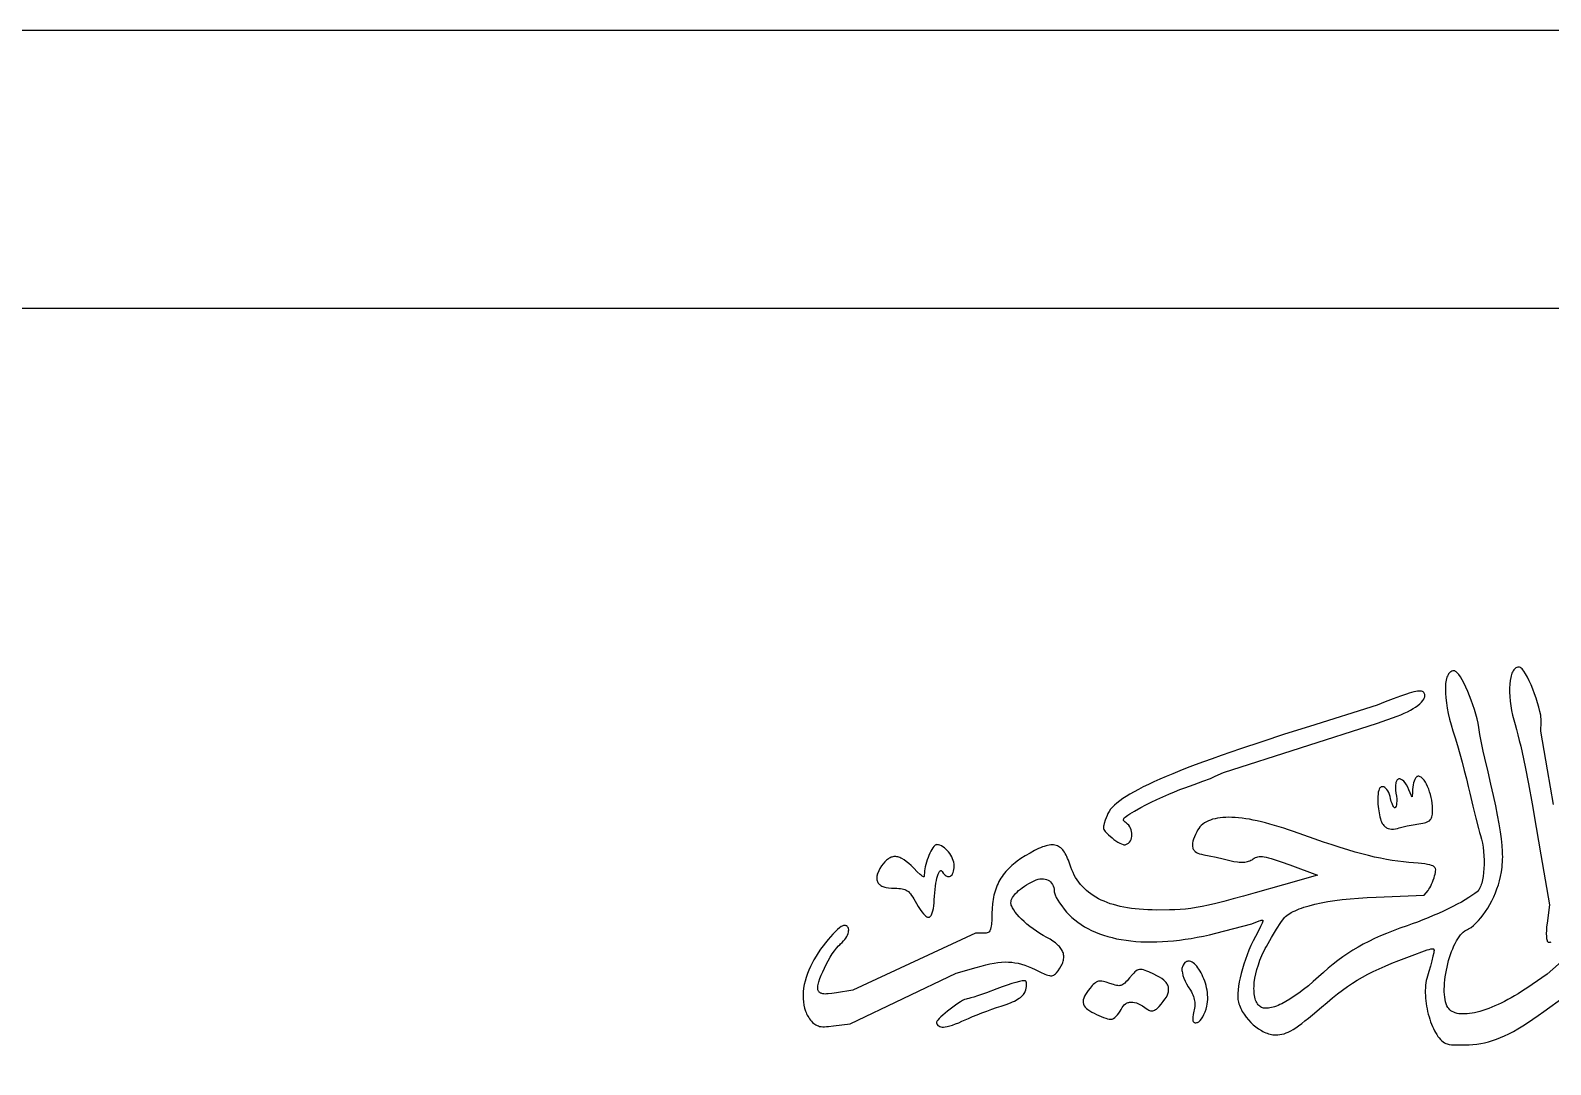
# Model space of a CAD drawing. Extents: x -592 to 638, y 287 to 852.
# Drawn here: x -246 to -27.4, y 703.3 to 852.1 of the extents above; entities that cross this region are included whole.
import ezdxf

# ---------------------------------------------------------------- set-up
doc = ezdxf.new("R2010")
doc.units = 0
doc.layers.add('COUCHE_1', color=18, linetype='CONTINUOUS')
doc.layers.add('LAYER_1', color=174, linetype='CONTINUOUS')

msp = doc.modelspace()

# ---------------------------------------------------------------- linework, layer by layer
at = {"layer": 'COUCHE_1'}
for points in [[(-591.86, 287.13), (638.14, 287.13), (638.14, 852.13), (-591.86, 852.13)], [(-46.08, 757.07), (-46.27, 757.06), (-46.5, 757.04), (-46.75, 757), (-47.03, 756.94), (-47.35, 756.85), (-47.71, 756.75), (-48.09, 756.63), (-48.97, 756.33), (-50, 755.95), (-51.17, 755.49), (-52.33, 755.02), (-62.06, 751.97), (-65.62, 750.84), (-68.91, 749.77), (-71.95, 748.75), (-74.75, 747.79), (-76.05, 747.32), (-77.3, 746.87), (-78.48, 746.43), (-79.61, 746), (-80.68, 745.58), (-81.69, 745.17), (-82.65, 744.77), (-83.55, 744.39), (-84.4, 744.01), (-85.2, 743.64), (-85.94, 743.27), (-86.63, 742.92), (-87.27, 742.57), (-87.86, 742.24), (-88.4, 741.91), (-88.89, 741.58), (-89.33, 741.26), (-89.73, 740.95), (-90.07, 740.65), (-90.38, 740.34), (-90.64, 740.05), (-90.85, 739.75), (-91.02, 739.46), (-91.09, 739.32), (-91.15, 739.18), (-91.4, 738.5), (-91.57, 738), (-91.63, 737.79), (-91.67, 737.6), (-91.68, 737.44), (-91.66, 737.28), (-91.61, 737.13), (-91.53, 736.99), (-91.42, 736.85), (-91.29, 736.7), (-90.93, 736.37), (-90.43, 735.94), (-90.16, 735.71), (-89.88, 735.5), (-89.6, 735.32), (-89.33, 735.17), (-89.07, 735.06), (-88.84, 734.98), (-88.73, 734.96), (-88.63, 734.95), (-88.53, 734.95), (-88.45, 734.97), (-88.34, 735.01), (-88.24, 735.06), (-88.15, 735.12), (-88.06, 735.18), (-87.91, 735.33), (-87.79, 735.51), (-87.7, 735.71), (-87.63, 735.93), (-87.59, 736.15), (-87.57, 736.39), (-87.58, 736.63), (-87.62, 736.86), (-87.68, 737.1), (-87.77, 737.33), (-87.88, 737.54), (-88.02, 737.75), (-88.19, 737.93), (-88.28, 738.01), (-88.38, 738.08), (-88.53, 738.19), (-88.64, 738.29), (-88.72, 738.38), (-88.77, 738.46), (-88.79, 738.54), (-88.79, 738.57), (-88.78, 738.6), (-88.74, 738.69), (-88.67, 738.8), (-88.54, 738.92), (-88.37, 739.06), (-88.15, 739.21), (-87.88, 739.39), (-87.19, 739.8), (-86.27, 740.31), (-85.58, 740.68), (-84.81, 741.06), (-83.98, 741.45), (-83.13, 741.84), (-82.28, 742.22), (-81.45, 742.57), (-80.67, 742.88), (-79.96, 743.14), (-78.62, 743.61), (-77.35, 744.09), (-76.29, 744.5), (-75.58, 744.8), (-74.42, 745.33), (-52.27, 752.42), (-49.41, 753.46), (-48.9, 753.65), (-48.41, 753.86), (-47.95, 754.08), (-47.53, 754.3), (-47.14, 754.53), (-46.78, 754.76), (-46.46, 754.99), (-46.18, 755.23), (-45.94, 755.46), (-45.75, 755.69), (-45.6, 755.91), (-45.54, 756.02), (-45.5, 756.13), (-45.46, 756.24), (-45.45, 756.35), (-45.44, 756.46), (-45.46, 756.56), (-45.49, 756.66), (-45.53, 756.76), (-45.59, 756.85), (-45.68, 756.94), (-45.78, 757.01), (-45.92, 757.05)], [(-52.17, 742.25), (-52.19, 741.88), (-52.2, 741.52), (-52.2, 741.16), (-52.19, 740.81), (-52.16, 740.47), (-52.13, 740.14), (-52.09, 739.82), (-52.04, 739.52), (-51.99, 739.23), (-51.92, 738.95), (-51.84, 738.69), (-51.76, 738.45), (-51.67, 738.23), (-51.57, 738.03), (-51.46, 737.85), (-51.34, 737.7), (-51.26, 737.61), (-51.17, 737.53), (-51.07, 737.46), (-50.96, 737.4), (-50.85, 737.35), (-50.74, 737.3), (-50.49, 737.24), (-50.23, 737.2), (-49.96, 737.21), (-49.68, 737.24), (-49.4, 737.31), (-49.12, 737.39), (-48.78, 737.48), (-47.99, 737.65), (-47.13, 737.82), (-46.3, 737.96), (-45.74, 738.06), (-45.5, 738.11), (-45.29, 738.17), (-45.1, 738.24), (-44.93, 738.32), (-44.79, 738.41), (-44.67, 738.52), (-44.57, 738.65), (-44.49, 738.8), (-44.43, 738.96), (-44.39, 739.14), (-44.36, 739.35), (-44.34, 739.58), (-44.33, 740.11), (-44.34, 740.52), (-44.38, 740.94), (-44.45, 741.36), (-44.53, 741.77), (-44.64, 742.18), (-44.76, 742.58), (-44.9, 742.97), (-45.05, 743.33), (-45.21, 743.66), (-45.37, 743.96), (-45.55, 744.22), (-45.73, 744.44), (-45.82, 744.54), (-45.91, 744.62), (-46, 744.69), (-46.1, 744.74), (-46.2, 744.78), (-46.3, 744.8), (-46.4, 744.8), (-46.5, 744.78), (-46.58, 744.75), (-46.65, 744.69), (-46.72, 744.63), (-46.78, 744.54), (-46.89, 744.35), (-46.99, 744.12), (-47.07, 743.85), (-47.14, 743.55), (-47.19, 743.23), (-47.21, 742.89), (-47.23, 742.36), (-47.25, 741.99), (-47.27, 741.86), (-47.27, 741.84), (-47.36, 741.99), (-47.73, 742.84), (-47.92, 743.23), (-48.1, 743.57), (-48.29, 743.85), (-48.47, 744.08), (-48.65, 744.25), (-48.75, 744.31), (-48.84, 744.36), (-48.93, 744.4), (-49.02, 744.42), (-49.11, 744.43), (-49.19, 744.42), (-49.28, 744.39), (-49.35, 744.34), (-49.42, 744.28), (-49.48, 744.21), (-49.53, 744.12), (-49.57, 744.02), (-49.61, 743.91), (-49.64, 743.79), (-49.67, 743.51), (-49.68, 743.18), (-49.65, 742.8), (-49.6, 742.38), (-49.54, 741.95), (-49.5, 741.57), (-49.49, 741.24), (-49.51, 740.95), (-49.54, 740.7), (-49.59, 740.51), (-49.65, 740.37), (-49.68, 740.33), (-49.71, 740.3), (-49.74, 740.28), (-49.76, 740.27), (-49.78, 740.27), (-49.8, 740.28), (-49.84, 740.29), (-49.88, 740.33), (-49.92, 740.37), (-49.97, 740.44), (-50.07, 740.62), (-50.17, 740.87), (-50.27, 741.19), (-50.37, 741.58), (-50.45, 741.91), (-50.54, 742.2), (-50.65, 742.46), (-50.77, 742.69), (-50.9, 742.89), (-51.04, 743.05), (-51.18, 743.17), (-51.33, 743.26), (-51.41, 743.29), (-51.48, 743.3), (-51.56, 743.3), (-51.64, 743.29), (-51.71, 743.27), (-51.78, 743.23), (-51.85, 743.18), (-51.9, 743.12), (-51.96, 743.05), (-52.01, 742.97), (-52.08, 742.77), (-52.14, 742.53)], [(-114.95, 734.78), (-115.17, 734.87), (-115.39, 734.94), (-115.5, 734.96), (-115.61, 734.97), (-115.69, 734.96), (-115.76, 734.94), (-115.84, 734.89), (-115.91, 734.84), (-116.04, 734.69), (-116.19, 734.5), (-116.33, 734.27), (-116.47, 734.02), (-116.62, 733.73), (-116.75, 733.42), (-116.89, 733.1), (-117.01, 732.77), (-117.12, 732.44), (-117.22, 732.1), (-117.3, 731.78), (-117.36, 731.47), (-117.4, 731.18), (-117.41, 730.92), (-117.42, 730.6), (-117.43, 730.48), (-117.46, 730.4), (-117.48, 730.35), (-117.49, 730.34), (-117.51, 730.34), (-117.56, 730.35), (-117.64, 730.38), (-117.74, 730.45), (-117.88, 730.56), (-118.03, 730.69), (-118.43, 731.06), (-118.93, 731.57), (-119.31, 731.94), (-119.66, 732.26), (-120.01, 732.54), (-120.33, 732.77), (-120.65, 732.96), (-120.8, 733.04), (-120.95, 733.1), (-121.1, 733.15), (-121.24, 733.19), (-121.39, 733.22), (-121.53, 733.24), (-121.67, 733.24), (-121.81, 733.24), (-121.94, 733.22), (-122.08, 733.18), (-122.21, 733.14), (-122.34, 733.08), (-122.47, 733.02), (-122.59, 732.94), (-122.72, 732.85), (-122.84, 732.74), (-123.08, 732.51), (-123.33, 732.22), (-123.57, 731.9), (-123.8, 731.54), (-123.98, 731.19), (-124.12, 730.87), (-124.18, 730.71), (-124.22, 730.56), (-124.25, 730.42), (-124.26, 730.28), (-124.27, 730.14), (-124.26, 730.01), (-124.24, 729.88), (-124.21, 729.76), (-124.17, 729.64), (-124.11, 729.53), (-124.05, 729.43), (-123.97, 729.33), (-123.87, 729.24), (-123.77, 729.16), (-123.66, 729.08), (-123.53, 729.01), (-123.4, 728.95), (-123.25, 728.89), (-123.1, 728.84), (-122.93, 728.8), (-122.57, 728.74), (-122.16, 728.7), (-121.71, 728.68), (-121.39, 728.68), (-121.1, 728.67), (-120.85, 728.65), (-120.61, 728.61), (-120.4, 728.57), (-120.21, 728.5), (-120.03, 728.42), (-119.87, 728.32), (-119.71, 728.2), (-119.55, 728.05), (-119.4, 727.88), (-119.25, 727.67), (-119.09, 727.43), (-118.92, 727.16), (-118.55, 726.5), (-118.3, 726.05), (-118.04, 725.64), (-117.78, 725.29), (-117.53, 724.99), (-117.41, 724.87), (-117.29, 724.76), (-117.18, 724.67), (-117.07, 724.6), (-116.96, 724.54), (-116.86, 724.51), (-116.75, 724.51), (-116.66, 724.55), (-116.58, 724.61), (-116.51, 724.68), (-116.45, 724.77), (-116.39, 724.88), (-116.29, 725.14), (-116.19, 725.44), (-116.12, 725.79), (-116.05, 726.18), (-116.01, 726.59), (-115.99, 727.01), (-115.96, 727.54), (-115.93, 728.05), (-115.88, 728.53), (-115.83, 728.98), (-115.76, 729.4), (-115.68, 729.79), (-115.6, 730.14), (-115.51, 730.45), (-115.42, 730.71), (-115.32, 730.93), (-115.23, 731.09), (-115.18, 731.14), (-115.14, 731.19), (-115.1, 731.21), (-115.07, 731.23), (-115.04, 731.23), (-115.01, 731.23), (-114.98, 731.22), (-114.94, 731.19), (-114.9, 731.15), (-114.85, 731.08), (-114.71, 730.88), (-114.56, 730.7), (-114.41, 730.57), (-114.26, 730.46), (-114.11, 730.4), (-113.96, 730.37), (-113.81, 730.37), (-113.67, 730.42), (-113.55, 730.51), (-113.44, 730.62), (-113.35, 730.77), (-113.27, 730.94), (-113.21, 731.15), (-113.16, 731.38), (-113.14, 731.63), (-113.13, 731.92), (-113.14, 732.17), (-113.19, 732.42), (-113.26, 732.68), (-113.36, 732.94), (-113.48, 733.2), (-113.62, 733.44), (-113.77, 733.68), (-113.94, 733.91), (-114.13, 734.12), (-114.32, 734.32), (-114.53, 734.49), (-114.74, 734.65)], [(-83.99, 716.11), (-84.42, 716.32), (-85.13, 716.64), (-85.42, 716.76), (-85.68, 716.86), (-85.91, 716.93), (-86.12, 716.98), (-86.32, 717), (-86.5, 716.99), (-86.67, 716.95), (-86.83, 716.88), (-86.99, 716.77), (-87.15, 716.64), (-87.31, 716.48), (-87.49, 716.28), (-87.9, 715.8), (-88.27, 715.37), (-88.44, 715.2), (-88.59, 715.05), (-88.74, 714.93), (-88.88, 714.84), (-89.01, 714.76), (-89.15, 714.71), (-89.29, 714.68), (-89.44, 714.67), (-89.6, 714.68), (-89.78, 714.71), (-89.98, 714.76), (-90.2, 714.82), (-90.73, 715), (-91.25, 715.17), (-91.47, 715.24), (-91.68, 715.29), (-91.88, 715.32), (-92.05, 715.33), (-92.22, 715.33), (-92.39, 715.3), (-92.54, 715.25), (-92.69, 715.18), (-92.83, 715.09), (-92.97, 714.98), (-93.12, 714.84), (-93.27, 714.69), (-93.59, 714.31), (-93.84, 713.99), (-94.06, 713.68), (-94.24, 713.4), (-94.38, 713.14), (-94.49, 712.89), (-94.56, 712.65), (-94.58, 712.42), (-94.58, 712.31), (-94.57, 712.2), (-94.55, 712.09), (-94.52, 711.99), (-94.47, 711.88), (-94.42, 711.78), (-94.28, 711.59), (-94.11, 711.41), (-93.89, 711.23), (-93.64, 711.05), (-93.34, 710.88), (-93.01, 710.7), (-92.67, 710.53), (-92.33, 710.37), (-91.98, 710.23), (-91.65, 710.1), (-91.34, 710), (-91.06, 709.91), (-90.82, 709.86), (-90.62, 709.84), (-90.53, 709.84), (-90.43, 709.86), (-90.33, 709.9), (-90.23, 709.95), (-90.03, 710.08), (-89.83, 710.26), (-89.64, 710.47), (-89.45, 710.71), (-89.28, 710.98), (-89.12, 711.26), (-88.99, 711.51), (-88.84, 711.72), (-88.68, 711.9), (-88.51, 712.05), (-88.42, 712.11), (-88.33, 712.16), (-88.23, 712.2), (-88.13, 712.24), (-88.02, 712.27), (-87.92, 712.29), (-87.69, 712.31), (-87.45, 712.3), (-87.19, 712.26), (-86.92, 712.18), (-86.64, 712.08), (-86.34, 711.93), (-86.03, 711.76), (-85.71, 711.55), (-85.38, 711.31), (-85.26, 711.23), (-85.15, 711.16), (-85.03, 711.1), (-84.91, 711.07), (-84.79, 711.05), (-84.67, 711.04), (-84.55, 711.06), (-84.43, 711.09), (-84.3, 711.15), (-84.18, 711.22), (-84.05, 711.31), (-83.92, 711.41), (-83.65, 711.67), (-83.35, 712.01), (-83.06, 712.37), (-82.82, 712.71), (-82.62, 713.03), (-82.46, 713.35), (-82.41, 713.5), (-82.36, 713.65), (-82.32, 713.8), (-82.3, 713.94), (-82.29, 714.08), (-82.29, 714.22), (-82.3, 714.36), (-82.33, 714.49), (-82.37, 714.62), (-82.42, 714.75), (-82.49, 714.88), (-82.56, 715), (-82.65, 715.12), (-82.75, 715.24), (-82.87, 715.35), (-82.99, 715.47), (-83.28, 715.69), (-83.61, 715.9)], [(-78.36, 709.33), (-78.26, 709.35), (-78.14, 709.38), (-78.04, 709.42), (-77.94, 709.49), (-77.85, 709.57), (-77.75, 709.67), (-77.57, 709.9), (-77.39, 710.2), (-77.21, 710.53), (-77.05, 710.91), (-76.91, 711.31), (-76.79, 711.72), (-76.73, 712.03), (-76.69, 712.35), (-76.67, 712.67), (-76.66, 713), (-76.68, 713.34), (-76.72, 713.67), (-76.77, 714.01), (-76.83, 714.35), (-76.91, 714.68), (-77, 715.01), (-77.11, 715.33), (-77.22, 715.64), (-77.35, 715.95), (-77.48, 716.24), (-77.63, 716.52), (-77.77, 716.78), (-77.93, 717.03), (-78.09, 717.26), (-78.25, 717.47), (-78.42, 717.65), (-78.59, 717.82), (-78.76, 717.95), (-78.93, 718.06), (-79.1, 718.14), (-79.28, 718.19), (-79.45, 718.2), (-79.54, 718.19), (-79.62, 718.17), (-79.71, 718.14), (-79.79, 718.1), (-79.87, 718.05), (-79.94, 717.99), (-80.08, 717.84), (-80.2, 717.64), (-80.31, 717.4), (-80.35, 717.29), (-80.37, 717.15), (-80.38, 717.01), (-80.37, 716.85), (-80.35, 716.69), (-80.32, 716.51), (-80.23, 716.14), (-80.09, 715.75), (-79.91, 715.34), (-79.7, 714.92), (-79.46, 714.52), (-79.15, 714.02), (-79.02, 713.79), (-78.91, 713.56), (-78.82, 713.34), (-78.73, 713.12), (-78.66, 712.91), (-78.61, 712.7), (-78.57, 712.5), (-78.54, 712.29), (-78.53, 712.08), (-78.53, 711.87), (-78.54, 711.66), (-78.56, 711.44), (-78.6, 711.21), (-78.65, 710.98), (-78.74, 710.53), (-78.8, 710.16), (-78.82, 709.86), (-78.81, 709.74), (-78.79, 709.63), (-78.76, 709.53), (-78.71, 709.45), (-78.64, 709.39), (-78.55, 709.35), (-78.46, 709.33)], [(-102.97, 713.7), (-102.9, 713.84), (-102.83, 714.08), (-102.78, 714.31), (-102.74, 714.53), (-102.72, 714.74), (-102.72, 714.93), (-102.73, 715.09), (-102.77, 715.23), (-102.8, 715.29), (-102.85, 715.35), (-102.94, 715.39), (-103.05, 715.39), (-103.18, 715.38), (-103.34, 715.36), (-103.74, 715.27), (-104.25, 715.14), (-104.84, 714.96), (-105.5, 714.74), (-106.23, 714.49), (-106.98, 714.21), (-108.48, 713.66), (-109.77, 713.2), (-110.3, 713.03), (-110.72, 712.9), (-111.03, 712.82), (-111.19, 712.79), (-111.27, 712.78), (-111.38, 712.75), (-111.63, 712.66), (-111.91, 712.52), (-112.24, 712.33), (-112.59, 712.11), (-112.96, 711.86), (-113.34, 711.59), (-113.72, 711.31), (-114.09, 711.02), (-114.44, 710.73), (-114.76, 710.44), (-115.05, 710.17), (-115.3, 709.93), (-115.48, 709.7), (-115.55, 709.6), (-115.61, 709.51), (-115.65, 709.42), (-115.66, 709.33), (-115.64, 709.19), (-115.57, 709.07), (-115.47, 708.96), (-115.35, 708.87), (-115.2, 708.8), (-115.04, 708.75), (-114.86, 708.72), (-114.66, 708.7), (-114.42, 708.73), (-114.12, 708.79), (-113.76, 708.89), (-113.36, 709.01), (-112.93, 709.17), (-112.47, 709.34), (-112.01, 709.54), (-111.56, 709.75), (-111.06, 709.97), (-110.48, 710.22), (-109.84, 710.48), (-109.15, 710.75), (-108.43, 711.02), (-107.72, 711.27), (-107.03, 711.51), (-106.37, 711.72), (-105.66, 711.96), (-105.03, 712.2), (-104.74, 712.33), (-104.47, 712.46), (-104.23, 712.59), (-104, 712.72), (-103.79, 712.85), (-103.6, 712.99), (-103.43, 713.13), (-103.28, 713.26), (-103.16, 713.41), (-103.05, 713.55)]]:
    msp.add_lwpolyline(points, close=True, dxfattribs=at)
for points in [[(-13.88, 728.68), (-27.87, 716.34), (-30, 714.85), (-30.51, 714.49), (-31.03, 714.15), (-31.54, 713.82), (-32.04, 713.51), (-32.54, 713.21), (-33.03, 712.93), (-33.52, 712.66), (-34, 712.41), (-34.47, 712.17), (-34.93, 711.95), (-35.39, 711.75), (-35.83, 711.56), (-36.27, 711.39), (-36.7, 711.23), (-37.11, 711.09), (-37.52, 710.97), (-37.91, 710.87), (-38.29, 710.78), (-38.66, 710.71), (-39.01, 710.65), (-39.35, 710.62), (-39.68, 710.6), (-39.99, 710.6), (-40.28, 710.61), (-40.56, 710.64), (-40.82, 710.69), (-41.07, 710.76), (-41.29, 710.85), (-41.5, 710.95), (-41.69, 711.07), (-41.86, 711.21), (-42.02, 711.37), (-42.09, 711.46), (-42.16, 711.55), (-42.28, 711.78), (-42.39, 712.05), (-42.48, 712.34), (-42.55, 712.66), (-42.6, 713.01), (-42.64, 713.38), (-42.65, 713.78), (-42.66, 714.19), (-42.64, 714.61), (-42.61, 715.05), (-42.57, 715.5), (-42.51, 715.96), (-42.44, 716.42), (-42.36, 716.89), (-42.26, 717.35), (-42.15, 717.81), (-42.03, 718.27), (-41.9, 718.72), (-41.76, 719.16), (-41.61, 719.58), (-41.45, 719.99), (-41.28, 720.38), (-41.1, 720.75), (-40.92, 721.1), (-40.73, 721.42), (-40.53, 721.71), (-40.33, 721.98), (-40.13, 722.2), (-39.92, 722.39), (-39.71, 722.55), (-39.61, 722.61), (-39.5, 722.66), (-39.33, 722.74), (-39.16, 722.83), (-38.98, 722.94), (-38.8, 723.06), (-38.45, 723.34), (-38.1, 723.67), (-37.75, 724.03), (-37.4, 724.44), (-37.06, 724.88), (-36.73, 725.34), (-36.41, 725.84), (-36.11, 726.36), (-35.82, 726.9), (-35.55, 727.45), (-35.3, 728.02), (-35.08, 728.59), (-34.88, 729.17), (-34.71, 729.75), (-34.55, 730.4), (-34.43, 731.06), (-34.38, 731.39), (-34.34, 731.74), (-34.31, 732.09), (-34.28, 732.44), (-34.27, 732.81), (-34.26, 733.19), (-34.27, 733.59), (-34.28, 734), (-34.34, 734.86), (-34.44, 735.8), (-34.58, 736.83), (-34.76, 737.95), (-34.98, 739.19), (-35.25, 740.55), (-35.57, 742.03), (-35.94, 743.66), (-36.35, 745.45), (-36.82, 747.4), (-37.05, 748.43), (-37.3, 749.62), (-37.52, 750.8), (-37.69, 751.83), (-37.79, 752.43), (-37.94, 753.06), (-38.11, 753.72), (-38.31, 754.39), (-38.53, 755.06), (-38.77, 755.73), (-39.02, 756.39), (-39.28, 757.02), (-39.55, 757.62), (-39.82, 758.17), (-40.08, 758.66), (-40.34, 759.09), (-40.58, 759.44), (-40.7, 759.59), (-40.81, 759.71), (-40.93, 759.82), (-41.04, 759.89), (-41.15, 759.95), (-41.26, 759.96), (-41.42, 759.95), (-41.56, 759.91), (-41.69, 759.85), (-41.82, 759.77), (-41.93, 759.66), (-42.03, 759.53), (-42.12, 759.39), (-42.2, 759.23), (-42.27, 759.05), (-42.33, 758.85), (-42.38, 758.64), (-42.42, 758.41), (-42.46, 758.17), (-42.48, 757.91), (-42.5, 757.64), (-42.5, 757.35), (-42.49, 756.74), (-42.44, 756.08), (-42.36, 755.37), (-42.24, 754.62), (-42.08, 753.84), (-41.89, 753.03), (-41.67, 752.19), (-41.41, 751.32), (-41.1, 750.32), (-40.77, 749.21), (-40.44, 748.04), (-40.1, 746.82), (-39.78, 745.61), (-39.48, 744.44), (-39.21, 743.34), (-38.98, 742.36), (-38.56, 740.51), (-38.13, 738.75), (-37.75, 737.28), (-37.59, 736.72), (-37.47, 736.3), (-37.31, 735.76), (-37.18, 735.19), (-37.08, 734.6), (-37, 733.99), (-36.95, 733.37), (-36.93, 732.74), (-36.92, 732.13), (-36.95, 731.53), (-37, 730.95), (-37.07, 730.4), (-37.16, 729.89), (-37.28, 729.43), (-37.34, 729.21), (-37.41, 729.02), (-37.49, 728.83), (-37.57, 728.67), (-37.65, 728.52), (-37.74, 728.39), (-37.84, 728.28), (-37.93, 728.19), (-38.27, 727.92), (-38.68, 727.64), (-39.14, 727.34), (-39.65, 727.03), (-40.2, 726.71), (-40.8, 726.39), (-41.43, 726.06), (-42.1, 725.73), (-42.79, 725.4), (-43.51, 725.07), (-44.24, 724.75), (-44.98, 724.43), (-45.74, 724.13), (-46.5, 723.83), (-47.25, 723.55), (-48, 723.29), (-49.04, 722.93), (-50.02, 722.56), (-50.95, 722.2), (-51.84, 721.82), (-52.7, 721.44), (-53.51, 721.05), (-54.3, 720.64), (-55.06, 720.22), (-55.8, 719.78), (-56.53, 719.31), (-57.24, 718.82), (-57.94, 718.31), (-58.64, 717.77), (-59.34, 717.19), (-60.04, 716.59), (-60.76, 715.94), (-61.49, 715.28), (-62.2, 714.67), (-62.9, 714.11), (-63.57, 713.6), (-64.22, 713.14), (-64.85, 712.74), (-65.44, 712.38), (-66.01, 712.08), (-66.28, 711.95), (-66.55, 711.83), (-66.8, 711.73), (-67.05, 711.64), (-67.28, 711.57), (-67.51, 711.51), (-67.73, 711.47), (-67.93, 711.43), (-68.13, 711.42), (-68.32, 711.42), (-68.49, 711.43), (-68.66, 711.45), (-68.81, 711.49), (-68.95, 711.55), (-69.08, 711.62), (-69.2, 711.7), (-69.32, 711.81), (-69.43, 711.93), (-69.53, 712.07), (-69.63, 712.23), (-69.71, 712.41), (-69.79, 712.59), (-69.85, 712.79), (-69.9, 713.01), (-69.95, 713.24), (-69.98, 713.48), (-70, 713.73), (-70.01, 713.99), (-70.02, 714.26), (-70.01, 714.54), (-69.99, 714.83), (-69.97, 715.12), (-69.88, 715.74), (-69.76, 716.37), (-69.59, 717.02), (-69.39, 717.68), (-69.16, 718.35), (-68.88, 719.02), (-68.73, 719.35), (-68.57, 719.68), (-68.4, 720.01), (-68.22, 720.33), (-67.48, 721.62), (-66.76, 722.8), (-66.16, 723.75), (-65.93, 724.09), (-65.75, 724.33), (-65.62, 724.48), (-65.47, 724.63), (-65.29, 724.77), (-65.1, 724.92), (-64.88, 725.06), (-64.65, 725.2), (-64.39, 725.33), (-64.12, 725.46), (-63.83, 725.59), (-63.51, 725.72), (-63.18, 725.84), (-62.83, 725.96), (-62.47, 726.07), (-62.08, 726.18), (-61.26, 726.39), (-60.38, 726.58), (-59.42, 726.76), (-58.41, 726.92), (-57.33, 727.06), (-56.19, 727.18), (-55, 727.28), (-53.75, 727.37), (-52.45, 727.43), (-45.57, 727.71), (-44.99, 728.38), (-44.87, 728.54), (-44.74, 728.75), (-44.61, 728.99), (-44.48, 729.27), (-44.35, 729.56), (-44.24, 729.87), (-44.13, 730.18), (-44.04, 730.48), (-43.98, 730.73), (-43.93, 730.96), (-43.9, 731.16), (-43.89, 731.35), (-43.92, 731.51), (-43.95, 731.59), (-44, 731.67), (-44.05, 731.73), (-44.12, 731.79), (-44.19, 731.85), (-44.28, 731.9), (-44.49, 731.98), (-44.75, 732.05), (-45.07, 732.12), (-45.45, 732.18), (-46.43, 732.29), (-47.73, 732.41), (-48.54, 732.49), (-49.35, 732.59), (-50.16, 732.7), (-50.98, 732.84), (-51.81, 733), (-52.67, 733.18), (-53.56, 733.39), (-54.49, 733.63), (-55.47, 733.9), (-56.51, 734.21), (-57.61, 734.55), (-58.78, 734.92), (-60.03, 735.34), (-61.37, 735.79), (-64.34, 736.84), (-65.05, 737.09), (-65.74, 737.32), (-66.41, 737.54), (-67.07, 737.74), (-67.72, 737.92), (-68.34, 738.09), (-68.95, 738.25), (-69.54, 738.38), (-70.12, 738.5), (-70.67, 738.61), (-71.21, 738.7), (-71.73, 738.77), (-72.24, 738.83), (-72.73, 738.87), (-73.19, 738.89), (-73.64, 738.9), (-74.08, 738.89), (-74.49, 738.87), (-74.89, 738.83), (-75.26, 738.77), (-75.62, 738.7), (-75.96, 738.61), (-76.28, 738.5), (-76.58, 738.38), (-76.86, 738.24), (-77.12, 738.09), (-77.37, 737.91), (-77.59, 737.73), (-77.79, 737.52), (-77.97, 737.3), (-78.13, 737.06), (-78.26, 736.8), (-78.44, 736.42), (-78.59, 736.07), (-78.7, 735.74), (-78.79, 735.45), (-78.85, 735.17), (-78.88, 734.92), (-78.87, 734.69), (-78.83, 734.49), (-78.79, 734.39), (-78.75, 734.29), (-78.69, 734.21), (-78.63, 734.12), (-78.48, 733.98), (-78.3, 733.85), (-78.08, 733.75), (-77.84, 733.66), (-77.56, 733.58), (-77.24, 733.51), (-76.45, 733.36), (-75.48, 733.15), (-74.45, 732.91), (-73.49, 732.68), (-72.92, 732.55), (-72.41, 732.47), (-72.17, 732.44), (-71.95, 732.42), (-71.74, 732.42), (-71.53, 732.43), (-71.34, 732.44), (-71.15, 732.47), (-70.97, 732.52), (-70.8, 732.57), (-70.63, 732.64), (-70.47, 732.71), (-70.3, 732.8), (-70.15, 732.9), (-69.97, 733.01), (-69.8, 733.1), (-69.63, 733.17), (-69.45, 733.22), (-69.26, 733.25), (-69.05, 733.26), (-68.81, 733.25), (-68.55, 733.22), (-68.25, 733.16), (-67.91, 733.08), (-67.54, 732.98), (-67.11, 732.85), (-66.11, 732.51), (-64.86, 732.05), (-60.89, 730.58), (-65.79, 729.18), (-69.85, 728.03), (-71.53, 727.55), (-73.02, 727.15), (-74.34, 726.8), (-75.5, 726.5), (-76.54, 726.26), (-77.47, 726.06), (-78.32, 725.91), (-79.12, 725.78), (-79.88, 725.69), (-80.63, 725.63), (-81.39, 725.59), (-82.19, 725.57), (-84, 725.55), (-84.65, 725.56), (-85.29, 725.58), (-85.91, 725.61), (-86.51, 725.66), (-87.09, 725.71), (-87.65, 725.78), (-88.2, 725.87), (-88.73, 725.96), (-89.25, 726.07), (-89.74, 726.19), (-90.22, 726.33), (-90.69, 726.47), (-91.13, 726.63), (-91.56, 726.81), (-91.98, 726.99), (-92.37, 727.19), (-92.75, 727.4), (-93.12, 727.63), (-93.46, 727.87), (-93.79, 728.12), (-94.11, 728.38), (-94.41, 728.65), (-94.69, 728.94), (-94.95, 729.25), (-95.2, 729.56), (-95.44, 729.89), (-95.66, 730.23), (-95.86, 730.59), (-96.04, 730.96), (-96.22, 731.34), (-96.37, 731.74), (-96.51, 732.15), (-96.71, 732.73), (-96.81, 732.99), (-96.92, 733.24), (-97.03, 733.47), (-97.15, 733.68), (-97.27, 733.88), (-97.39, 734.06), (-97.52, 734.23), (-97.66, 734.37), (-97.8, 734.5), (-97.96, 734.62), (-98.12, 734.71), (-98.28, 734.79), (-98.46, 734.85), (-98.64, 734.89), (-98.84, 734.92), (-99.04, 734.93), (-99.24, 734.92), (-99.46, 734.89), (-99.69, 734.85), (-99.92, 734.79), (-100.17, 734.72), (-100.43, 734.63), (-100.7, 734.52), (-100.98, 734.4), (-101.57, 734.11), (-102.22, 733.76), (-102.93, 733.34), (-103.53, 732.96), (-104.09, 732.57), (-104.35, 732.37), (-104.6, 732.16), (-104.84, 731.96), (-105.07, 731.74), (-105.29, 731.53), (-105.5, 731.31), (-105.7, 731.09), (-105.89, 730.86), (-106.07, 730.63), (-106.24, 730.39), (-106.4, 730.15), (-106.55, 729.9), (-106.69, 729.64), (-106.82, 729.38), (-106.94, 729.12), (-107.05, 728.85), (-107.15, 728.57), (-107.25, 728.29), (-107.33, 728), (-107.41, 727.7), (-107.47, 727.39), (-107.53, 727.08), (-107.58, 726.76), (-107.62, 726.44), (-107.68, 725.76), (-107.71, 725.06), (-107.73, 724.19), (-107.77, 723.52), (-107.8, 723.25), (-107.84, 723.02), (-107.89, 722.82), (-107.94, 722.66), (-108.01, 722.54), (-108.08, 722.44), (-108.16, 722.37), (-108.26, 722.31), (-108.38, 722.27), (-108.51, 722.24), (-108.67, 722.23), (-108.85, 722.22), (-110.07, 722.22), (-127.68, 714.02), (-130.07, 713.63), (-130.71, 713.54), (-131.24, 713.49), (-131.47, 713.48), (-131.67, 713.47), (-131.85, 713.48), (-132.01, 713.5), (-132.15, 713.53), (-132.27, 713.57), (-132.37, 713.61), (-132.46, 713.67), (-132.54, 713.73), (-132.6, 713.81), (-132.66, 713.9), (-132.7, 714), (-132.73, 714.09), (-132.74, 714.2), (-132.74, 714.33), (-132.73, 714.48), (-132.71, 714.65), (-132.68, 714.83), (-132.57, 715.24), (-132.43, 715.69), (-132.25, 716.18), (-132.03, 716.68), (-131.79, 717.21), (-131.53, 717.73), (-131.24, 718.25), (-130.95, 718.76), (-130.65, 719.24), (-130.34, 719.68), (-130.03, 720.08), (-129.74, 720.42), (-129.59, 720.56), (-129.45, 720.7), (-129.24, 720.89), (-129.04, 721.1), (-128.87, 721.31), (-128.72, 721.53), (-128.58, 721.74), (-128.48, 721.95), (-128.39, 722.16), (-128.33, 722.36), (-128.3, 722.55), (-128.29, 722.72), (-128.31, 722.89), (-128.37, 723.03), (-128.41, 723.1), (-128.46, 723.16), (-128.52, 723.21), (-128.58, 723.26), (-128.66, 723.29), (-128.74, 723.32), (-128.83, 723.33), (-128.92, 723.33), (-129.02, 723.32), (-129.13, 723.29), (-129.25, 723.24), (-129.37, 723.17), (-129.63, 722.98), (-129.92, 722.74), (-130.24, 722.44), (-130.57, 722.1), (-130.92, 721.72), (-131.27, 721.3), (-131.63, 720.85), (-131.98, 720.38), (-132.33, 719.9), (-132.67, 719.4), (-132.99, 718.9), (-133.29, 718.41), (-133.56, 717.92), (-133.8, 717.45), (-134.04, 716.92), (-134.24, 716.4), (-134.42, 715.87), (-134.57, 715.34), (-134.68, 714.82), (-134.77, 714.3), (-134.82, 713.79), (-134.85, 713.29), (-134.84, 712.8), (-134.8, 712.33), (-134.73, 711.87), (-134.64, 711.43), (-134.51, 711.02), (-134.43, 710.82), (-134.34, 710.62), (-134.25, 710.44), (-134.15, 710.26), (-134.04, 710.08), (-133.93, 709.92), (-133.78, 709.72), (-133.63, 709.54), (-133.48, 709.38), (-133.33, 709.24), (-133.18, 709.12), (-133.02, 709.02), (-132.85, 708.93), (-132.66, 708.87), (-132.47, 708.82), (-132.26, 708.79), (-132.02, 708.77), (-131.77, 708.77), (-131.49, 708.78), (-131.19, 708.81), (-130.49, 708.88), (-128.08, 709.19), (-112.86, 716.46), (-109.97, 717.3), (-109.27, 717.49), (-108.6, 717.66), (-107.98, 717.8), (-107.4, 717.91), (-106.84, 718), (-106.32, 718.05), (-105.81, 718.08), (-105.33, 718.07), (-104.85, 718.04), (-104.39, 717.98), (-103.92, 717.89), (-103.46, 717.76), (-102.99, 717.61), (-102.5, 717.43), (-102, 717.22), (-101.48, 716.98), (-100.71, 716.61), (-100.11, 716.34), (-99.86, 716.24), (-99.64, 716.17), (-99.44, 716.12), (-99.26, 716.1), (-99.1, 716.1), (-98.95, 716.14), (-98.81, 716.2), (-98.68, 716.28), (-98.55, 716.39), (-98.43, 716.52), (-98.17, 716.83), (-97.93, 717.18), (-97.73, 717.52), (-97.64, 717.69), (-97.57, 717.85), (-97.51, 718.02), (-97.45, 718.18), (-97.42, 718.34), (-97.39, 718.5), (-97.37, 718.66), (-97.37, 718.82), (-97.38, 718.97), (-97.4, 719.12), (-97.43, 719.28), (-97.48, 719.43), (-97.54, 719.57), (-97.61, 719.72), (-97.69, 719.86), (-97.78, 720.01), (-97.88, 720.15), (-98, 720.29), (-98.13, 720.42), (-98.27, 720.56), (-98.58, 720.83), (-98.94, 721.09), (-99.34, 721.35), (-99.79, 721.6), (-100.31, 721.89), (-100.82, 722.2), (-101.31, 722.52), (-101.78, 722.85), (-102.23, 723.19), (-102.66, 723.54), (-103.06, 723.89), (-103.44, 724.23), (-103.77, 724.58), (-104.08, 724.92), (-104.34, 725.24), (-104.56, 725.56), (-104.74, 725.86), (-104.81, 726), (-104.86, 726.13), (-104.91, 726.26), (-104.94, 726.39), (-104.96, 726.5), (-104.97, 726.61), (-104.95, 726.78), (-104.91, 726.96), (-104.84, 727.15), (-104.74, 727.34), (-104.62, 727.53), (-104.47, 727.73), (-104.29, 727.94), (-104.09, 728.14), (-103.86, 728.35), (-103.61, 728.56), (-103.33, 728.77), (-103.03, 728.97), (-102.71, 729.18), (-102.37, 729.38), (-102.01, 729.58), (-101.63, 729.77), (-101.35, 729.89), (-101.07, 729.98), (-100.81, 730.04), (-100.55, 730.06), (-100.3, 730.05), (-100.06, 730.02), (-99.84, 729.95), (-99.63, 729.86), (-99.44, 729.75), (-99.27, 729.61), (-99.12, 729.44), (-98.99, 729.25), (-98.89, 729.04), (-98.82, 728.81), (-98.77, 728.56), (-98.75, 728.28), (-98.74, 728.17), (-98.71, 728.04), (-98.67, 727.89), (-98.6, 727.73), (-98.44, 727.38), (-98.22, 726.99), (-97.96, 726.58), (-97.66, 726.14), (-97.32, 725.7), (-96.97, 725.27), (-96.6, 724.87), (-96.21, 724.49), (-95.79, 724.13), (-95.35, 723.79), (-94.89, 723.47), (-94.4, 723.16), (-93.9, 722.88), (-93.37, 722.61), (-92.82, 722.37), (-92.25, 722.14), (-91.66, 721.94), (-91.05, 721.75), (-90.42, 721.58), (-89.77, 721.43), (-89.11, 721.31), (-88.42, 721.2), (-87.72, 721.11), (-87.01, 721.04), (-86.28, 721), (-85.53, 720.97), (-84.76, 720.96), (-83.99, 720.98), (-83.19, 721.01), (-82.39, 721.06), (-81.57, 721.14), (-80.74, 721.23), (-79.9, 721.35), (-79.04, 721.48), (-78.18, 721.64), (-77.3, 721.81), (-76.41, 722.01), (-75.52, 722.23), (-70.34, 723.55), (-69.26, 723.98), (-69.1, 724.04), (-68.97, 724.08), (-68.87, 724.1), (-68.8, 724.1), (-68.77, 724.09), (-68.76, 724.05), (-68.77, 723.96), (-68.8, 723.83), (-68.86, 723.66), (-69.06, 723.2), (-69.38, 722.56), (-69.81, 721.73), (-70.14, 721.1), (-70.45, 720.45), (-70.74, 719.78), (-71.01, 719.11), (-71.26, 718.43), (-71.48, 717.76), (-71.69, 717.1), (-71.87, 716.44), (-72.02, 715.81), (-72.15, 715.2), (-72.25, 714.62), (-72.31, 714.07), (-72.35, 713.56), (-72.35, 713.09), (-72.34, 712.88), (-72.32, 712.67), (-72.29, 712.48), (-72.25, 712.31), (-72.18, 712.08), (-72.11, 711.85), (-72.02, 711.63), (-71.92, 711.41), (-71.82, 711.19), (-71.7, 710.97), (-71.44, 710.55), (-71.15, 710.14), (-70.83, 709.75), (-70.49, 709.39), (-70.13, 709.05), (-69.75, 708.73), (-69.35, 708.45), (-68.95, 708.2), (-68.74, 708.09), (-68.54, 707.99), (-68.33, 707.9), (-68.12, 707.82), (-67.91, 707.76), (-67.7, 707.7), (-67.5, 707.65), (-67.29, 707.62), (-67.09, 707.6), (-66.88, 707.59), (-66.58, 707.6), (-66.29, 707.63), (-66, 707.69), (-65.7, 707.76), (-65.39, 707.87), (-65.08, 708), (-64.74, 708.17), (-64.39, 708.38), (-64.01, 708.62), (-63.6, 708.9), (-63.16, 709.22), (-62.69, 709.59), (-62.17, 710.01), (-61.6, 710.48), (-60.31, 711.58), (-59.51, 712.26), (-58.74, 712.9), (-58, 713.48), (-57.29, 714.03), (-56.58, 714.54), (-55.87, 715.01), (-55.16, 715.46), (-54.42, 715.89), (-53.67, 716.31), (-52.87, 716.71), (-52.04, 717.1), (-51.15, 717.5), (-50.19, 717.9), (-49.17, 718.31), (-48.06, 718.74), (-46.87, 719.18), (-45.86, 719.55), (-45.1, 719.81), (-44.82, 719.89), (-44.58, 719.95), (-44.4, 719.97), (-44.27, 719.97), (-44.23, 719.96), (-44.2, 719.95), (-44.18, 719.94), (-44.16, 719.92), (-44.15, 719.89), (-44.14, 719.86), (-44.13, 719.75), (-44.14, 719.6), (-44.17, 719.41), (-44.28, 718.93), (-44.45, 718.24), (-44.65, 717.46), (-44.87, 716.69), (-45.08, 716.02), (-45.17, 715.72), (-45.24, 715.4), (-45.3, 715.07), (-45.34, 714.72), (-45.37, 714.37), (-45.39, 714), (-45.39, 713.63), (-45.37, 713.26), (-45.35, 712.87), (-45.31, 712.49), (-45.26, 712.11), (-45.2, 711.72), (-45.13, 711.34), (-45.05, 710.96), (-44.96, 710.58), (-44.85, 710.21), (-44.74, 709.85), (-44.62, 709.49), (-44.49, 709.15), (-44.36, 708.82), (-44.21, 708.5), (-44.06, 708.19), (-43.9, 707.91), (-43.74, 707.63), (-43.57, 707.38), (-43.39, 707.15), (-43.21, 706.94), (-43.02, 706.75), (-42.83, 706.59), (-42.63, 706.46), (-42.43, 706.35), (-42.22, 706.28), (-41.96, 706.22), (-41.61, 706.18), (-41.19, 706.15), (-40.72, 706.14), (-40.2, 706.14), (-39.65, 706.15), (-39.09, 706.17), (-38.53, 706.21), (-37.97, 706.26), (-37.42, 706.34), (-36.86, 706.45), (-36.3, 706.59), (-35.74, 706.76), (-35.16, 706.96), (-34.58, 707.19), (-33.98, 707.46), (-33.36, 707.76), (-32.72, 708.09), (-32.06, 708.47), (-31.38, 708.88), (-30.67, 709.33), (-29.92, 709.83), (-29.15, 710.36), (-28.33, 710.94), (-25.41, 713.06)], [(-26.93, 740.75), (-27.81, 745.73), (-28.78, 751.27), (-28.72, 752.65), (-28.72, 752.85), (-28.73, 753.08), (-28.76, 753.32), (-28.79, 753.58), (-28.9, 754.14), (-29.05, 754.74), (-29.23, 755.38), (-29.44, 756.03), (-29.67, 756.68), (-29.92, 757.33), (-30.18, 757.95), (-30.45, 758.54), (-30.71, 759.07), (-30.98, 759.54), (-31.23, 759.93), (-31.35, 760.1), (-31.47, 760.24), (-31.59, 760.35), (-31.7, 760.44), (-31.82, 760.5), (-31.94, 760.52), (-32.08, 760.51), (-32.22, 760.47), (-32.35, 760.41), (-32.46, 760.32), (-32.57, 760.22), (-32.67, 760.1), (-32.76, 759.96), (-32.85, 759.8), (-32.92, 759.63), (-32.99, 759.45), (-33.05, 759.25), (-33.11, 759.03), (-33.19, 758.56), (-33.25, 758.05), (-33.28, 757.49), (-33.28, 756.9), (-33.25, 756.28), (-33.19, 755.63), (-33.1, 754.96), (-32.98, 754.28), (-32.83, 753.6), (-32.65, 752.92), (-32.45, 752.23), (-32.26, 751.52), (-32.07, 750.77), (-31.87, 749.97), (-31.67, 749.12), (-31.47, 748.2), (-31.04, 746.14), (-30.57, 743.7), (-30.04, 740.83), (-29.44, 737.45), (-28.75, 733.48), (-27.51, 726.29), (-27.87, 723.66), (-27.94, 723.12), (-27.98, 722.62), (-27.99, 722.17), (-27.98, 721.77), (-27.94, 721.44), (-27.92, 721.31), (-27.88, 721.19), (-27.84, 721.08), (-27.78, 721), (-27.71, 720.94), (-27.62, 720.91), (-27.5, 720.92), (-27.4, 720.94), (-27.3, 720.98)]]:
    msp.add_lwpolyline(points, dxfattribs=at)
at = {"layer": 'LAYER_1'}
msp.add_lwpolyline([(-551.86, 812.13), (-551.86, 327.13), (598.14, 327.13), (598.14, 812.13)], close=True, dxfattribs=at)

doc.saveas('drawing.dxf')
